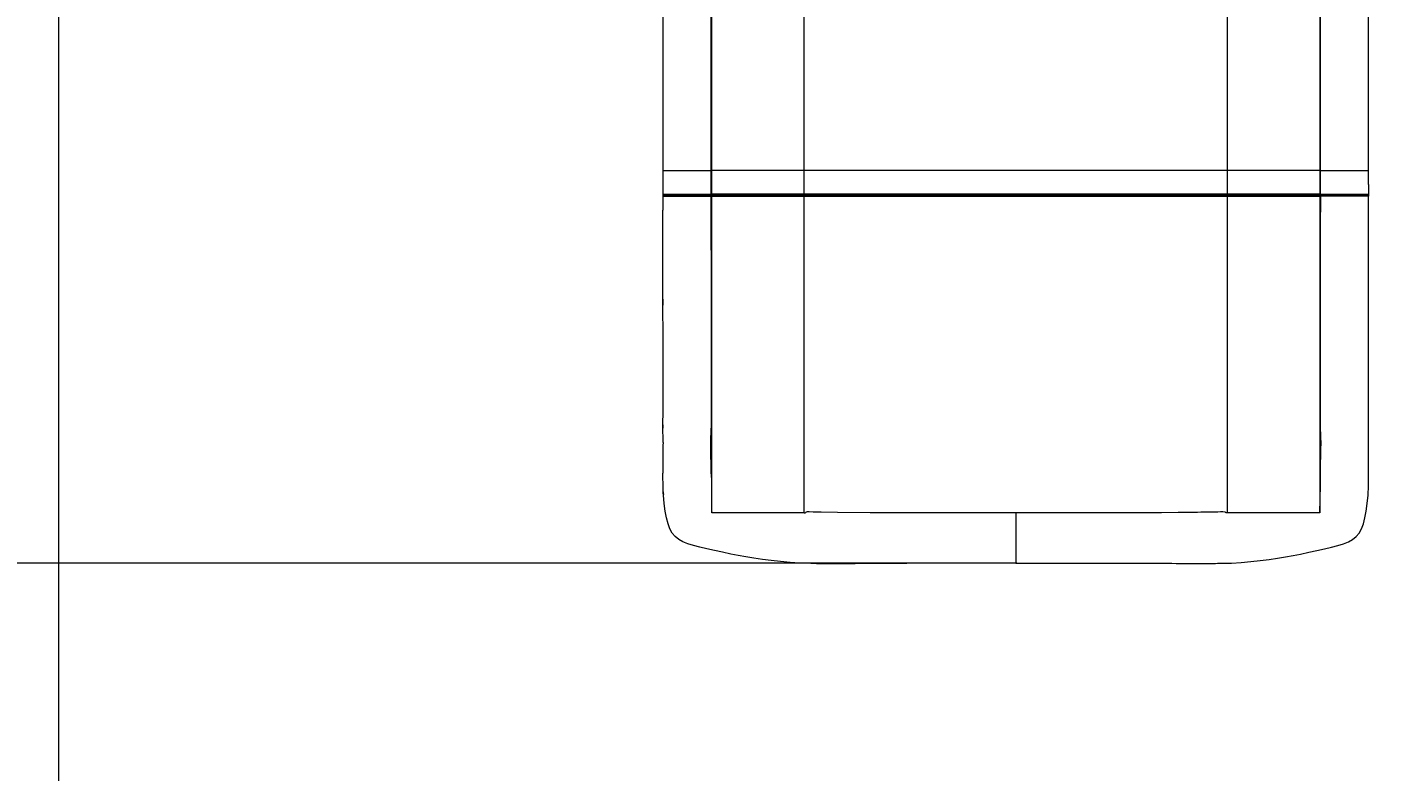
# Model space of a CAD drawing. Header units: millimetres. Extents: x -3940 to 3883, y -4234 to 3002.
# Drawn here: x -1404 to -64, y -1801 to -1062 of the extents above; entities that cross this region are included whole.
import ezdxf

# ---------------------------------------------------------------- set-up
doc = ezdxf.new("R2010")
doc.units = ezdxf.units.MM
for name, color, linetype in [('DIKOM_ОБЪЕКТ', 7, 'Continuous'), ('DIKOM_РАЗМЕР_ЗОНА', 7, 'Continuous'), ('DIKOM_РАЗМЕР_ОБЪЕКТА', 7, 'Continuous')]:
    doc.layers.add(name, color=color, linetype=linetype)
doc.styles.add('style1', font='arial.ttf', dxfattribs={"width": 0.8})
doc.dimstyles.new('1-50', dxfattribs={"dimtxt": 300, "dimasz": 200, "dimexe": 100, "dimexo": 0, "dimgap": 100, "dimtad": 1, "dimtxsty": 'style1', "dimcen": 200, "dimclrd": 7, "dimclre": 7, "dimclrt": 7, "dimadec": 1, "dimazin": 2, "dimtfac": 1, "dimtmove": 0, "dimatfit": 2, "dimfxl": 0, "dimlwd": 25, "dimlwe": 18, "dimarcsym": 0})

# ---------------------------------------------------------------- blocks, each defined once
blk = doc.blocks.new('*D10')
at = {"layer": 'Defpoints', "color": 0, "transparency": 16777216}
for p in [(-1372.2, -83.9), (2427.8, -347.6), (2427.8, -2102.3)]:
    blk.add_point(p, dxfattribs=at)
at = {"layer": 'DIKOM_РАЗМЕР_ОБЪЕКТА', "color": 7, "lineweight": 18, "transparency": 16777216}
for p, q in [((-1372.2, -83.9), (-1372.2, -2202.3)), ((2427.8, -347.6), (2427.8, -2202.3))]:
    blk.add_line(p, q, dxfattribs=at)
at = {"layer": 'DIKOM_РАЗМЕР_ОБЪЕКТА', "color": 7, "lineweight": 25, "transparency": 16777216}
blk.add_line((-1172.2, -2102.3), (2227.8, -2102.3), dxfattribs=at)
at = {"layer": 'DIKOM_РАЗМЕР_ОБЪЕКТА', "color": 7, "transparency": 16777216}
for points in [[(-1172.2, -2069), (-1172.2, -2135.7), (-1372.2, -2102.3)], [(2227.8, -2069), (2227.8, -2135.7), (2427.8, -2102.3)]]:
    blk.add_solid(points, dxfattribs=at)
at = {"layer": 'DIKOM_РАЗМЕР_ОБЪЕКТА', "color": 7, "transparency": 16777216, "insert": (635, -1849.1), "char_height": 300, "attachment_point": 5, "style": 'style1'}
blk.add_mtext('3800', dxfattribs=at)
blk = doc.blocks.new('*D11')
at = {"layer": 'Defpoints', "color": 0, "transparency": 16777216}
for p in [(-3490, 3002.4), (1982.8, 3002.4), (-451.8, -3547.6)]:
    blk.add_point(p, dxfattribs=at)
at = {"layer": 'DIKOM_РАЗМЕР_ЗОНА', "color": 7, "lineweight": 18, "transparency": 16777216}
for p, q in [((1982.8, 3002.4), (-3590, 3002.4)), ((-451.8, -3547.6), (-3590, -3547.6))]:
    blk.add_line(p, q, dxfattribs=at)
at = {"layer": 'DIKOM_РАЗМЕР_ЗОНА', "color": 7, "lineweight": 25, "transparency": 16777216}
blk.add_line((-3490, -3347.6), (-3490, 2802.4), dxfattribs=at)
at = {"layer": 'DIKOM_РАЗМЕР_ЗОНА', "color": 7, "transparency": 16777216}
for points in [[(-3523.3, 2802.4), (-3456.7, 2802.4), (-3490, 3002.4)], [(-3523.3, -3347.6), (-3456.7, -3347.6), (-3490, -3547.6)]]:
    blk.add_solid(points, dxfattribs=at)
at = {"layer": 'DIKOM_РАЗМЕР_ЗОНА', "color": 7, "transparency": 16777216, "insert": (-3743.2, -156.7), "char_height": 300, "attachment_point": 5, "rotation": 90, "style": 'style1'}
blk.add_mtext('6550', dxfattribs=at)
blk = doc.blocks.new('*D12')
at = {"layer": 'Defpoints', "color": 0, "transparency": 16777216}
for p in [(-2918.2, -775.5), (3881.8, -775.5), (3881.8, -4133.8)]:
    blk.add_point(p, dxfattribs=at)
at = {"layer": 'DIKOM_РАЗМЕР_ЗОНА', "color": 7, "lineweight": 18, "transparency": 16777216}
for p, q in [((-2918.2, -775.5), (-2918.2, -4233.8)), ((3881.8, -775.5), (3881.8, -4233.8))]:
    blk.add_line(p, q, dxfattribs=at)
at = {"layer": 'DIKOM_РАЗМЕР_ЗОНА', "color": 7, "lineweight": 25, "transparency": 16777216}
blk.add_line((-2718.2, -4133.8), (3681.8, -4133.8), dxfattribs=at)
at = {"layer": 'DIKOM_РАЗМЕР_ЗОНА', "color": 7, "transparency": 16777216}
for points in [[(-2718.2, -4100.4), (-2718.2, -4167.1), (-2918.2, -4133.8)], [(3681.8, -4100.4), (3681.8, -4167.1), (3881.8, -4133.8)]]:
    blk.add_solid(points, dxfattribs=at)
at = {"layer": 'DIKOM_РАЗМЕР_ЗОНА', "color": 7, "transparency": 16777216, "insert": (305.7, -3880.6), "char_height": 300, "attachment_point": 5, "style": 'style1'}
blk.add_mtext('6800', dxfattribs=at)
blk = doc.blocks.new('*D9')
at = {"layer": 'Defpoints', "color": 0, "transparency": 16777216}
for p in [(-1795.2, 1455.1), (1700.4, 1455.1), (-420.2, -1594.9)]:
    blk.add_point(p, dxfattribs=at)
at = {"layer": 'DIKOM_РАЗМЕР_ОБЪЕКТА', "color": 7, "lineweight": 18, "transparency": 16777216}
for p, q in [((1700.4, 1455.1), (-1895.2, 1455.1)), ((-420.2, -1594.9), (-1895.2, -1594.9))]:
    blk.add_line(p, q, dxfattribs=at)
at = {"layer": 'DIKOM_РАЗМЕР_ОБЪЕКТА', "color": 7, "lineweight": 25, "transparency": 16777216}
blk.add_line((-1795.2, -1394.9), (-1795.2, 1255.1), dxfattribs=at)
at = {"layer": 'DIKOM_РАЗМЕР_ОБЪЕКТА', "color": 7, "transparency": 16777216}
for points in [[(-1828.6, 1255.1), (-1761.9, 1255.1), (-1795.2, 1455.1)], [(-1828.6, -1394.9), (-1761.9, -1394.9), (-1795.2, -1594.9)]]:
    blk.add_solid(points, dxfattribs=at)
at = {"layer": 'DIKOM_РАЗМЕР_ОБЪЕКТА', "color": 7, "transparency": 16777216, "insert": (-2048.5, 67.1), "char_height": 300, "attachment_point": 5, "rotation": 90, "style": 'style1'}
blk.add_mtext('3050', dxfattribs=at)

msp = doc.modelspace()

# ---------------------------------------------------------------- linework, layer by layer
at = {"layer": 'DIKOM_ОБЪЕКТ', "color": 7, "linetype": 'Continuous', "lineweight": 15}
for p, q in [((-631.241, -1204.978), (-631.241, -931.956)), ((-211.245, -931.956), (-211.245, -1204.978)), ((-723.24, -1204.978), (-723.24, -984.411)), ((-119.246, -984.411), (-119.246, -1204.978)), ((-771.743, -1032.905), (-771.743, -1204.978)), ((-723.743, -1204.978), (-723.743, -1032.905)), ((-118.743, -1032.905), (-118.743, -1204.978)), ((-70.743, -1204.978), (-70.743, -1032.905)), ((-771.743, -1204.978), (-723.743, -1204.978)), ((-771.743, -1204.978), (-771.743, -1218.978)), ((-723.24, -1204.978), (-723.743, -1204.978)), ((-723.743, -1228.553), (-723.743, -1204.978)), ((-723.24, -1228.553), (-723.24, -1204.978)), ((-631.241, -1204.978), (-723.24, -1204.978)), ((-631.241, -1228.553), (-631.241, -1204.978)), ((-211.245, -1204.978), (-631.241, -1204.978)), ((-119.246, -1204.978), (-211.245, -1204.978)), ((-211.245, -1204.978), (-211.245, -1228.553)), ((-118.743, -1204.978), (-119.246, -1204.978)), ((-119.246, -1204.978), (-119.246, -1228.553)), ((-118.743, -1204.978), (-70.743, -1204.978)), ((-118.743, -1204.978), (-118.743, -1228.553)), ((-70.743, -1218.978), (-70.743, -1204.978)), ((-771.754, -1220.977), (-771.762, -1230.41)), ((-771.762, -1230.41), (-771.573, -1230.417)), ((-771.752, -1230.41), (-771.757, -1244.183)), ((-771.754, -1220.977), (-771.729, -1220.831)), ((-771.743, -1218.978), (-771.743, -1228.553)), ((-770.594, -1228.829), (-771.469, -1229.704)), ((-771.286, -1229.711), (-771.469, -1229.704)), ((-724.036, -1229.685), (-724.953, -1228.769)), ((-723.533, -1229.685), (-724.514, -1228.704)), ((-724.243, -1229.053), (-723.74, -1229.053)), ((-723.533, -1229.685), (-724.036, -1229.685)), ((-724.031, -1230.391), (-723.919, -1230.392)), ((-723.85, -1228.553), (-723.743, -1228.553)), ((-723.24, -1228.553), (-723.743, -1228.553)), ((-723.743, -1230.392), (-723.24, -1230.392)), ((-723.74, -1229.053), (-631.241, -1229.053)), ((-631.241, -1229.685), (-723.533, -1229.685)), ((-631.241, -1228.553), (-723.24, -1228.553)), ((-723.24, -1544.896), (-723.24, -1230.392)), ((-723.24, -1230.392), (-631.241, -1230.392)), ((-211.245, -1228.553), (-631.241, -1228.553)), ((-631.241, -1228.553), (-631.241, -1229.053)), ((-631.241, -1229.053), (-211.245, -1229.053)), ((-631.241, -1229.685), (-631.241, -1229.053)), ((-631.241, -1230.392), (-631.241, -1229.685)), ((-211.245, -1229.685), (-631.241, -1229.685)), ((-631.241, -1544.896), (-631.241, -1230.392)), ((-631.241, -1230.392), (-211.245, -1230.392)), ((-119.246, -1228.553), (-211.245, -1228.553)), ((-211.245, -1228.553), (-211.245, -1229.053)), ((-211.245, -1229.053), (-118.746, -1229.053)), ((-211.245, -1229.053), (-211.245, -1229.685)), ((-211.245, -1230.392), (-211.245, -1229.685)), ((-118.953, -1229.685), (-211.245, -1229.685)), ((-211.245, -1230.392), (-211.245, -1544.896)), ((-211.245, -1230.392), (-119.246, -1230.392)), ((-118.743, -1228.553), (-119.246, -1228.553)), ((-119.246, -1230.392), (-119.246, -1544.896)), ((-119.246, -1230.392), (-118.743, -1230.392)), ((-118.321, -1229.053), (-118.953, -1229.685)), ((-118.45, -1229.685), (-118.953, -1229.685)), ((-118.746, -1229.053), (-118.243, -1229.053)), ((-118.743, -1230.392), (-118.743, -1441.258)), ((-118.651, -1228.553), (-118.164, -1228.721)), ((-118.455, -1230.391), (-118.567, -1230.392)), ((-118.45, -1229.685), (-117.788, -1229.023)), ((-117.436, -1228.865), (-117.853, -1228.865)), ((-71.017, -1229.704), (-71.855, -1228.866)), ((-71.534, -1228.694), (-70.859, -1228.553)), ((-70.724, -1230.41), (-70.91, -1230.417)), ((-70.743, -1218.978), (-70.743, -1228.553)), ((-70.743, -1220.877), (-70.732, -1220.977)), ((-70.729, -1244.183), (-70.734, -1230.41)), ((-70.732, -1220.977), (-70.724, -1230.41)), ((-771.771, -1244.978), (-771.77, -1244.183)), ((-70.715, -1244.978), (-70.716, -1244.183)), ((-723.743, -1284.088), (-723.743, -1441.258)), ((-723.743, -1441.258), (-723.743, -1455.552)), ((-118.743, -1441.258), (-118.743, -1455.552)), ((-771.726, -1459.711), (-771.739, -1460.863)), ((-771.702, -1457.506), (-771.726, -1459.711)), ((-723.743, -1455.552), (-723.743, -1460.896)), ((-118.743, -1455.552), (-118.743, -1460.896)), ((-70.761, -1459.625), (-70.784, -1457.568)), ((-70.747, -1460.863), (-70.761, -1459.625)), ((-771.426, -1524.145), (-771.385, -1524.858)), ((-71.166, -1525.704), (-71.125, -1525.11)), ((-71.125, -1525.11), (-71.06, -1524.145)), ((-723.299, -1544.372), (-723.262, -1544.834)), ((-723.262, -1544.834), (-723.243, -1544.892)), ((-723.243, -1544.892), (-723.24, -1544.896)), ((-721.896, -1544.896), (-721.915, -1544.896)), ((-702.802, -1544.896), (-707.576, -1544.896)), ((-682.177, -1544.896), (-702.802, -1544.896)), ((-675.772, -1544.896), (-682.177, -1544.896)), ((-651.986, -1544.896), (-675.772, -1544.896)), ((-638.405, -1544.896), (-651.986, -1544.896)), ((-631.241, -1544.896), (-638.405, -1544.896)), ((-631.241, -1544.896), (-630.753, -1544.896)), ((-630.753, -1544.896), (-630.142, -1544.896)), ((-421.243, -1544.896), (-565.953, -1544.896)), ((-276.533, -1544.896), (-421.243, -1544.896)), ((-211.734, -1544.896), (-212.344, -1544.896)), ((-211.245, -1544.896), (-211.734, -1544.896)), ((-204.081, -1544.896), (-211.245, -1544.896)), ((-190.5, -1544.896), (-204.081, -1544.896)), ((-166.714, -1544.896), (-190.5, -1544.896)), ((-160.309, -1544.896), (-166.714, -1544.896)), ((-139.684, -1544.896), (-160.309, -1544.896)), ((-134.91, -1544.896), (-139.684, -1544.896)), ((-120.571, -1544.896), (-120.59, -1544.896)), ((-119.243, -1544.892), (-119.246, -1544.896)), ((-119.224, -1544.834), (-119.243, -1544.892)), ((-119.187, -1544.372), (-119.224, -1544.834)), ((-421.243, -1594.896), (-421.806, -1594.895)), ((-420.68, -1594.895), (-419.659, -1594.892)), ((-212.218, -1594.892), (-209.889, -1594.791)), ((-209.889, -1594.791), (-207.56, -1594.69))]:
    msp.add_line(p, q, dxfattribs=at)
at = {"layer": 'DIKOM_ОБЪЕКТ', "color": 7, "linetype": 'Continuous', "lineweight": 15, "flags": 128}
for points in [[(-771.743, -1228.553), (-771.732, -1228.553), (-771.579, -1228.554)], [(-771.398, -1229.711), (-771.613, -1230.038), (-771.687, -1230.422)], [(-771.627, -1228.553), (-770.898, -1228.787), (-769.689, -1228.954), (-768.301, -1229.03), (-766.932, -1229.05), (-765.305, -1229.051), (-763.596, -1229.051), (-761.737, -1229.052), (-758.741, -1229.051), (-755.552, -1229.051), (-752.166, -1229.052), (-748.695, -1229.051), (-745.197, -1229.051), (-741.781, -1229.052), (-738.484, -1229.05), (-735.472, -1229.052), (-733.634, -1229.052), (-731.842, -1229.049), (-729.663, -1229.034), (-727.861, -1228.99), (-726.101, -1228.892), (-724.661, -1228.737), (-723.835, -1228.553)], [(-771.579, -1228.554), (-771.523, -1228.554), (-771.154, -1228.554), (-770.558, -1228.553), (-769.79, -1228.553), (-768.541, -1228.554), (-766.847, -1228.554), (-764.886, -1228.553), (-763.71, -1228.553), (-762.363, -1228.554), (-761.095, -1228.554), (-758.978, -1228.553), (-756.701, -1228.553), (-754.719, -1228.553), (-752.429, -1228.554), (-750.094, -1228.554), (-748.917, -1228.553), (-748.327, -1228.553), (-748.032, -1228.553), (-747.884, -1228.553), (-747.81, -1228.553), (-747.774, -1228.553), (-747.755, -1228.553), (-747.746, -1228.553), (-747.741, -1228.553), (-747.739, -1228.553), (-747.738, -1228.553), (-747.737, -1228.553), (-747.737, -1228.553), (-747.737, -1228.553), (-747.737, -1228.553), (-747.737, -1228.553), (-747.737, -1228.553), (-747.737, -1228.553), (-747.449, -1228.553), (-746.461, -1228.553), (-745.005, -1228.554), (-743.884, -1228.554), (-743.066, -1228.554), (-740.782, -1228.554), (-739.663, -1228.553), (-739.111, -1228.553), (-738.837, -1228.553), (-738.7, -1228.553), (-738.632, -1228.553), (-738.598, -1228.553), (-738.581, -1228.553), (-738.573, -1228.553), (-738.568, -1228.553), (-738.566, -1228.553), (-738.565, -1228.553), (-738.565, -1228.553), (-738.564, -1228.553), (-738.564, -1228.553), (-738.564, -1228.553), (-738.564, -1228.553), (-738.564, -1228.553), (-738.564, -1228.553), (-738.31, -1228.553), (-737.414, -1228.553), (-736.105, -1228.554), (-735.127, -1228.554), (-734.428, -1228.554), (-732.531, -1228.554), (-731.637, -1228.553), (-731.204, -1228.553), (-730.992, -1228.553), (-730.887, -1228.553), (-730.834, -1228.553), (-730.808, -1228.553), (-730.795, -1228.553), (-730.788, -1228.553), (-730.785, -1228.553), (-730.783, -1228.553), (-730.783, -1228.553), (-730.782, -1228.553), (-730.782, -1228.553), (-730.782, -1228.553), (-730.782, -1228.553), (-730.782, -1228.553), (-730.782, -1228.553), (-730.782, -1228.553), (-730.588, -1228.553), (-729.206, -1228.553), (-728.053, -1228.554), (-727.173, -1228.554), (-726.318, -1228.554), (-725.579, -1228.553), (-724.785, -1228.553), (-724.468, -1228.553), (-724.331, -1228.553), (-724.268, -1228.553), (-724.237, -1228.553), (-724.223, -1228.553), (-724.215, -1228.553), (-724.212, -1228.553), (-724.21, -1228.553), (-724.209, -1228.553), (-724.209, -1228.553), (-724.208, -1228.553), (-724.208, -1228.553), (-724.208, -1228.553), (-724.208, -1228.553), (-724.208, -1228.553), (-724.208, -1228.553), (-724.208, -1228.553), (-724.208, -1228.553), (-724.208, -1228.553), (-724.208, -1228.553), (-724.208, -1228.553), (-724.208, -1228.553), (-724.206, -1228.553), (-724.201, -1228.553), (-724.179, -1228.553), (-724.099, -1228.553), (-723.984, -1228.553), (-723.86, -1228.553), (-723.85, -1228.553)], [(-771.573, -1230.417), (-771.313, -1230.426), (-769.955, -1230.432), (-767.738, -1230.431), (-764.743, -1230.424), (-761.111, -1230.411), (-756.948, -1230.396), (-752.454, -1230.382), (-747.751, -1230.371), (-743.078, -1230.364), (-738.578, -1230.363), (-734.424, -1230.366), (-730.794, -1230.373), (-727.797, -1230.38), (-725.578, -1230.387), (-724.206, -1230.391), (-724.031, -1230.391)], [(-724.036, -1229.685), (-724.492, -1229.683), (-725.848, -1229.68), (-728.039, -1229.672), (-730.999, -1229.664), (-734.586, -1229.657), (-738.689, -1229.654), (-743.136, -1229.655), (-747.753, -1229.662), (-752.4, -1229.674), (-756.84, -1229.688), (-760.952, -1229.704), (-764.539, -1229.717), (-767.496, -1229.725), (-769.685, -1229.727), (-771.026, -1229.72), (-771.286, -1229.711)], [(-723.758, -1284.088), (-723.771, -1262.949), (-723.951, -1230.391)], [(-723.822, -1230.396), (-723.797, -1230.106), (-723.869, -1229.936)], [(-118.743, -1228.553), (-118.279, -1228.553), (-116.907, -1228.553), (-115.895, -1228.553), (-115.312, -1228.554), (-115.002, -1228.554), (-114.843, -1228.554), (-114.762, -1228.554), (-114.721, -1228.554), (-114.7, -1228.554), (-114.69, -1228.554), (-114.685, -1228.554), (-114.682, -1228.554), (-114.681, -1228.554), (-114.68, -1228.554), (-114.68, -1228.554), (-114.68, -1228.554), (-114.68, -1228.554), (-114.68, -1228.554), (-114.68, -1228.554), (-114.68, -1228.554), (-114.252, -1228.554), (-113.278, -1228.553), (-112.382, -1228.553), (-111.702, -1228.553), (-109.952, -1228.553), (-109.021, -1228.554), (-108.542, -1228.554), (-108.3, -1228.554), (-108.178, -1228.554), (-108.117, -1228.554), (-108.086, -1228.554), (-108.071, -1228.554), (-108.063, -1228.554), (-108.059, -1228.554), (-108.057, -1228.554), (-108.056, -1228.554), (-108.056, -1228.554), (-108.056, -1228.554), (-108.055, -1228.554), (-108.055, -1228.554), (-108.055, -1228.554), (-108.055, -1228.554), (-107.423, -1228.554), (-106.044, -1228.553), (-104.82, -1228.553), (-103.918, -1228.553), (-101.7, -1228.553), (-100.564, -1228.554), (-99.991, -1228.554), (-99.703, -1228.554), (-99.559, -1228.554), (-99.487, -1228.554), (-99.451, -1228.554), (-99.433, -1228.554), (-99.424, -1228.554), (-99.419, -1228.554), (-99.417, -1228.554), (-99.416, -1228.554), (-99.415, -1228.554), (-99.415, -1228.554), (-99.415, -1228.554), (-99.415, -1228.554), (-99.415, -1228.554), (-99.415, -1228.554), (-99.415, -1228.554), (-99.149, -1228.554), (-98.36, -1228.554), (-97.099, -1228.553), (-95.731, -1228.553), (-94.743, -1228.553)], [(-118.536, -1230.391), (-118.716, -1262.949), (-118.728, -1284.088)], [(-118.617, -1229.936), (-118.69, -1230.106), (-118.664, -1230.396)], [(-70.91, -1230.417), (-71.167, -1230.426), (-72.526, -1230.432), (-74.731, -1230.431), (-77.721, -1230.424), (-81.357, -1230.411), (-85.506, -1230.396), (-90.021, -1230.382), (-94.723, -1230.371), (-99.397, -1230.364), (-103.9, -1230.363), (-108.055, -1230.366), (-111.688, -1230.373), (-114.686, -1230.38), (-116.906, -1230.387), (-118.28, -1230.391), (-118.455, -1230.391)], [(-71.017, -1229.704), (-71.455, -1229.72), (-72.796, -1229.727), (-74.973, -1229.725), (-77.925, -1229.717), (-81.516, -1229.704), (-85.614, -1229.689), (-90.075, -1229.674), (-94.721, -1229.662), (-99.339, -1229.655), (-103.789, -1229.654), (-107.894, -1229.657), (-111.483, -1229.664), (-114.445, -1229.672), (-116.637, -1229.68), (-117.993, -1229.683), (-118.45, -1229.685)], [(-118.164, -1228.721), (-117.977, -1228.786), (-116.832, -1228.954), (-115.496, -1229.03), (-114.169, -1229.05), (-112.588, -1229.051), (-110.907, -1229.05), (-109.068, -1229.052), (-106.115, -1229.051), (-102.938, -1229.05), (-99.583, -1229.052), (-96.138, -1229.051), (-92.632, -1229.051), (-89.186, -1229.052), (-85.87, -1229.05), (-82.836, -1229.052), (-80.969, -1229.052), (-79.155, -1229.05), (-76.931, -1229.034), (-75.067, -1228.99), (-73.253, -1228.892), (-71.745, -1228.738), (-71.534, -1228.694)], [(-94.743, -1228.553), (-90.056, -1228.554), (-85.561, -1228.553), (-81.406, -1228.554), (-79.516, -1228.554), (-78.625, -1228.553), (-78.194, -1228.553), (-77.982, -1228.553), (-77.877, -1228.553), (-77.825, -1228.553), (-77.799, -1228.553), (-77.786, -1228.553), (-77.779, -1228.553), (-77.776, -1228.553), (-77.775, -1228.553), (-77.774, -1228.553), (-77.773, -1228.553), (-77.773, -1228.553), (-77.773, -1228.553), (-77.773, -1228.553), (-77.773, -1228.553), (-77.773, -1228.553), (-77.773, -1228.553), (-77.59, -1228.553), (-76.92, -1228.553), (-75.984, -1228.554), (-75.323, -1228.554), (-74.789, -1228.554), (-73.581, -1228.554), (-73.053, -1228.553), (-72.808, -1228.553), (-72.69, -1228.553), (-72.633, -1228.553), (-72.604, -1228.553), (-72.59, -1228.553), (-72.583, -1228.553), (-72.58, -1228.553), (-72.578, -1228.553), (-72.577, -1228.553), (-72.577, -1228.553), (-72.576, -1228.553), (-72.576, -1228.553), (-72.576, -1228.553), (-72.576, -1228.553), (-72.576, -1228.553), (-72.576, -1228.553), (-72.576, -1228.553), (-72.484, -1228.553), (-72.136, -1228.553), (-71.685, -1228.554), (-71.438, -1228.554)], [(-71.633, -1228.865), (-72.075, -1228.867), (-72.99, -1228.865)], [(-70.798, -1230.422), (-70.872, -1230.038), (-71.087, -1229.711)], [(-771.718, -1335.006), (-771.778, -1309.509), (-771.771, -1244.978)], [(-70.767, -1334.467), (-70.708, -1309.509), (-70.715, -1244.978)], [(-771.743, -1332.737), (-771.719, -1337.275), (-771.709, -1338.707)], [(-771.707, -1459.711), (-771.695, -1454.665), (-771.647, -1446.604), (-771.61, -1438.543), (-771.626, -1374.04), (-771.718, -1335.006)], [(-70.78, -1459.625), (-70.791, -1454.665), (-70.839, -1446.604), (-70.876, -1438.543), (-70.86, -1374.04), (-70.767, -1334.467)], [(-70.777, -1338.62), (-70.76, -1336.199), (-70.743, -1332.737)], [(-771.65, -1474.882), (-771.65, -1470.767), (-771.714, -1462.794), (-771.707, -1459.711)], [(-70.836, -1473.646), (-70.836, -1470.767), (-70.772, -1462.794), (-70.78, -1459.625)], [(-723.664, -1506.285), (-723.666, -1505.708), (-723.732, -1500.154), (-723.845, -1494.684), (-723.975, -1489.48), (-724.096, -1484.69), (-724.19, -1480.432), (-724.243, -1476.791), (-724.25, -1473.826), (-724.21, -1471.57), (-724.136, -1469.664), (-723.941, -1465.942), (-723.772, -1462.398), (-723.759, -1460.883)], [(-118.743, -1460.896), (-118.746, -1470.212), (-118.756, -1479.592), (-118.772, -1488.851), (-118.794, -1497.801), (-118.822, -1506.257), (-118.856, -1514.059), (-118.894, -1521.072), (-118.936, -1527.2)], [(-118.727, -1460.919), (-118.714, -1462.398), (-118.546, -1465.942), (-118.35, -1469.664), (-118.276, -1471.57), (-118.237, -1473.826), (-118.243, -1476.791), (-118.296, -1480.432), (-118.39, -1484.69), (-118.511, -1489.48), (-118.641, -1494.684), (-118.755, -1500.154), (-118.82, -1505.708), (-118.822, -1506.285)], [(-771.642, -1474.882), (-771.672, -1477.91), (-771.725, -1482.641), (-771.768, -1486.819), (-771.805, -1490.496), (-771.84, -1494.395), (-771.857, -1498.612), (-771.829, -1503.062), (-771.788, -1505.396)], [(-70.758, -1513.933), (-70.711, -1512.907), (-70.642, -1510.459), (-70.61, -1507.459), (-70.605, -1503.907), (-70.619, -1499.882), (-70.647, -1495.688), (-70.694, -1489.938), (-70.746, -1484.079), (-70.802, -1478.181), (-70.844, -1473.771), (-70.845, -1473.646)], [(-624.762, -1594.941), (-625.686, -1594.935), (-635.555, -1594.673), (-645.345, -1594.071), (-654.916, -1593.254), (-664.103, -1592.264), (-672.942, -1591.125), (-681.44, -1589.864), (-689.448, -1588.531), (-696.997, -1587.156), (-704.15, -1585.754), (-712.609, -1583.993), (-720.564, -1582.269), (-728.033, -1580.615), (-734.972, -1579), (-741.279, -1577.352), (-746.901, -1575.588), (-751.8, -1573.611), (-756.012, -1571.285), (-759.546, -1568.464), (-762.435, -1565.031), (-764.762, -1560.858), (-766.665, -1555.84), (-768.25, -1549.969), (-769.549, -1543.236), (-770.551, -1535.686), (-771.253, -1527.289), (-771.357, -1524.858), (-771.651, -1518.005), (-771.791, -1507.993), (-771.786, -1505.396)], [(-723.664, -1506.285), (-723.63, -1514.059), (-723.592, -1521.072), (-723.55, -1527.2)], [(-771.385, -1524.858), (-771.303, -1526.271), (-771.286, -1526.516)], [(-217.724, -1594.941), (-216.8, -1594.935), (-206.931, -1594.673), (-197.141, -1594.071), (-187.57, -1593.254), (-178.383, -1592.264), (-169.544, -1591.125), (-161.046, -1589.864), (-153.038, -1588.531), (-145.489, -1587.156), (-138.336, -1585.754), (-129.877, -1583.993), (-121.922, -1582.269), (-114.453, -1580.615), (-107.514, -1579), (-101.207, -1577.352), (-95.585, -1575.588), (-90.686, -1573.611), (-86.474, -1571.285), (-82.94, -1568.464), (-80.051, -1565.031), (-77.724, -1560.858), (-75.821, -1555.84), (-74.236, -1549.969), (-72.937, -1543.236), (-71.935, -1535.686), (-71.234, -1527.289), (-70.835, -1518.005), (-70.778, -1513.933)], [(-723.55, -1527.2), (-723.515, -1531.423), (-723.477, -1535.116), (-723.438, -1538.246)], [(-118.936, -1527.2), (-118.971, -1531.423), (-119.009, -1535.116), (-119.048, -1538.246)], [(-721.915, -1544.896), (-722.885, -1544.896), (-723.24, -1544.896)], [(-720.457, -1544.896), (-721.438, -1544.894), (-721.896, -1544.896)], [(-707.576, -1544.896), (-710.263, -1544.896), (-712.536, -1544.896), (-714.44, -1544.897), (-716.366, -1544.898), (-717.914, -1544.898), (-719.24, -1544.898), (-720.457, -1544.896)], [(-565.953, -1544.896), (-598.22, -1544.435), (-614.353, -1544.181), (-622.42, -1544.047), (-626.453, -1543.957), (-628.465, -1544.013), (-629.445, -1544.252), (-629.907, -1544.467), (-630.008, -1544.545), (-630.082, -1544.648), (-630.142, -1544.896)], [(-212.344, -1544.896), (-212.404, -1544.648), (-212.478, -1544.545), (-212.58, -1544.467), (-213.041, -1544.252), (-215.412, -1543.953), (-217.85, -1543.996), (-220.322, -1544.052), (-222.689, -1544.095), (-224.161, -1544.12), (-225.087, -1544.134), (-226.964, -1544.163), (-228.956, -1544.193), (-230.47, -1544.217), (-233.874, -1544.27), (-237.307, -1544.324), (-240.771, -1544.379), (-244.266, -1544.435), (-259.709, -1544.67), (-276.533, -1544.896)], [(-122.029, -1544.896), (-123.793, -1544.898), (-125.462, -1544.898), (-128.4, -1544.897), (-131.267, -1544.896), (-134.91, -1544.896)], [(-120.59, -1544.896), (-121.048, -1544.894), (-122.029, -1544.896)], [(-119.246, -1544.896), (-119.601, -1544.896), (-120.571, -1544.896)], [(-624.762, -1594.942), (-623.391, -1594.962), (-621.702, -1594.979), (-619.085, -1595.001), (-615.771, -1595.028), (-611.761, -1595.057), (-606.192, -1595.091), (-600.415, -1595.117), (-594.732, -1595.128), (-590.281, -1595.124), (-587.004, -1595.109), (-585.042, -1595.09), (-583.855, -1595.066), (-582.507, -1595.04), (-580.805, -1595.013), (-578.75, -1594.985), (-576.346, -1594.956), (-572.705, -1594.917), (-568.478, -1594.876), (-563.666, -1594.834), (-558.26, -1594.79), (-552.396, -1594.751), (-546.929, -1594.748), (-542.004, -1594.782), (-537.626, -1594.839), (-533.798, -1594.894), (-531.292, -1594.914), (-529.516, -1594.907)], [(-421.806, -1594.895), (-443.079, -1594.87), (-469.912, -1594.839), (-518.574, -1594.877), (-529.516, -1594.914)], [(-421.243, -1594.565), (-419.819, -1594.891), (-419.513, -1594.892)], [(-421.243, -1594.896), (-372.574, -1594.839), (-323.912, -1594.877), (-312.97, -1594.914)], [(-312.97, -1594.907), (-311.194, -1594.914), (-308.689, -1594.894), (-304.86, -1594.839), (-300.482, -1594.782), (-295.558, -1594.748), (-288.932, -1594.756), (-281.992, -1594.807), (-275.862, -1594.859), (-270.58, -1594.909), (-266.14, -1594.956), (-261.779, -1595.012), (-258.754, -1595.064), (-257.633, -1595.087), (-255.847, -1595.107), (-253.202, -1595.121), (-249.678, -1595.128), (-245.243, -1595.125), (-239.845, -1595.108), (-233.738, -1595.076), (-228.397, -1595.04), (-225.395, -1595.017), (-222.864, -1594.997), (-220.784, -1594.979), (-219.096, -1594.962), (-217.724, -1594.942)]]:
    msp.add_lwpolyline(points, dxfattribs=at)
at = {"layer": 'DIKOM_ОБЪЕКТ', "color": 7, "linetype": 'Continuous', "lineweight": 15}
for centre, radius, start, end in [((-724.743, -1230.392), 1, 0, 44.999024), ((-723.74, -1228.553), 0.5, 270.000383, 0), ((-724.24, -1230.392), 1, 0, 44.99936), ((-118.746, -1228.553), 0.5, 180, 269.999617), ((-118.246, -1230.392), 1, 135.00064, 180), ((-118.243, -1228.553), 0.5, 180, 321.338071), ((-117.743, -1230.392), 1, 135.002102, 180), ((-71.255, -1151.757), 76.797, 269.863701, 270.38198), ((-570.542, -1538.087), 152.896, 180.059812, 182.445995), ((-271.938, -1538.087), 152.89, 357.553963, 359.940237)]:
    msp.add_arc(centre, radius, start, end, dxfattribs=at)
msp.add_open_spline([(-421.243, -1544.896), (-421.243, -1547.351), (-421.243, -1552.267), (-421.243, -1559.486), (-421.243, -1566.398), (-421.243, -1572.846), (-421.243, -1578.687), (-421.243, -1583.694), (-421.243, -1587.801), (-421.243, -1591.014), (-421.243, -1593.243), (-421.243, -1594.414), (-421.243, -1594.547), (-421.243, -1594.566)], degree=3, knots=[0, 0, 0, 0, 0.10031987, 0.20081942, 0.30145866, 0.40219576, 0.50298878, 0.60379464, 0.69882374, 0.79379237, 0.88866456, 0.98340446, 1, 1, 1, 1], dxfattribs=at)

# ---------------------------------------------------------------- dimensions: what is measured, and where the dimension line sits
at = {"layer": 'DIKOM_РАЗМЕР_ЗОНА'}
dim = msp.add_linear_dim(base=(-3489.998, 3002.369), p1=(-451.835, -3547.631), p2=(1982.757, 3002.369), angle=90, dimstyle='1-50', dxfattribs=at)
dim.commit()
dim.dimension.update_dxf_attribs({"geometry": '*D11', "text_midpoint": (-3489.998, -156.691), "dimtype": 160})
dim = msp.add_linear_dim(base=(3881.757, -4133.782), p1=(-2918.246, -775.5), p2=(3881.757, -775.5), dimstyle='1-50', dxfattribs=at)
dim.commit()
dim.dimension.update_dxf_attribs({"geometry": '*D12', "text_midpoint": (305.694, -4133.782), "dimtype": 160})
at = {"layer": 'DIKOM_РАЗМЕР_ОБЪЕКТА'}
dim = msp.add_linear_dim(base=(-1795.238, 1455.107), p1=(-420.17, -1594.893), p2=(1700.398, 1455.107), angle=90, dimstyle='1-50', dxfattribs=at)
dim.commit()
dim.dimension.update_dxf_attribs({"geometry": '*D9', "text_midpoint": (-1795.238, 67.12), "dimtype": 160})
dim = msp.add_linear_dim(base=(2427.757, -2102.349), p1=(-1372.243, -83.887), p2=(2427.757, -347.631), dimstyle='1-50', dxfattribs=at)
dim.commit()
dim.dimension.update_dxf_attribs({"geometry": '*D10', "text_midpoint": (635.021, -2102.349), "dimtype": 160})

doc.saveas('drawing.dxf')
